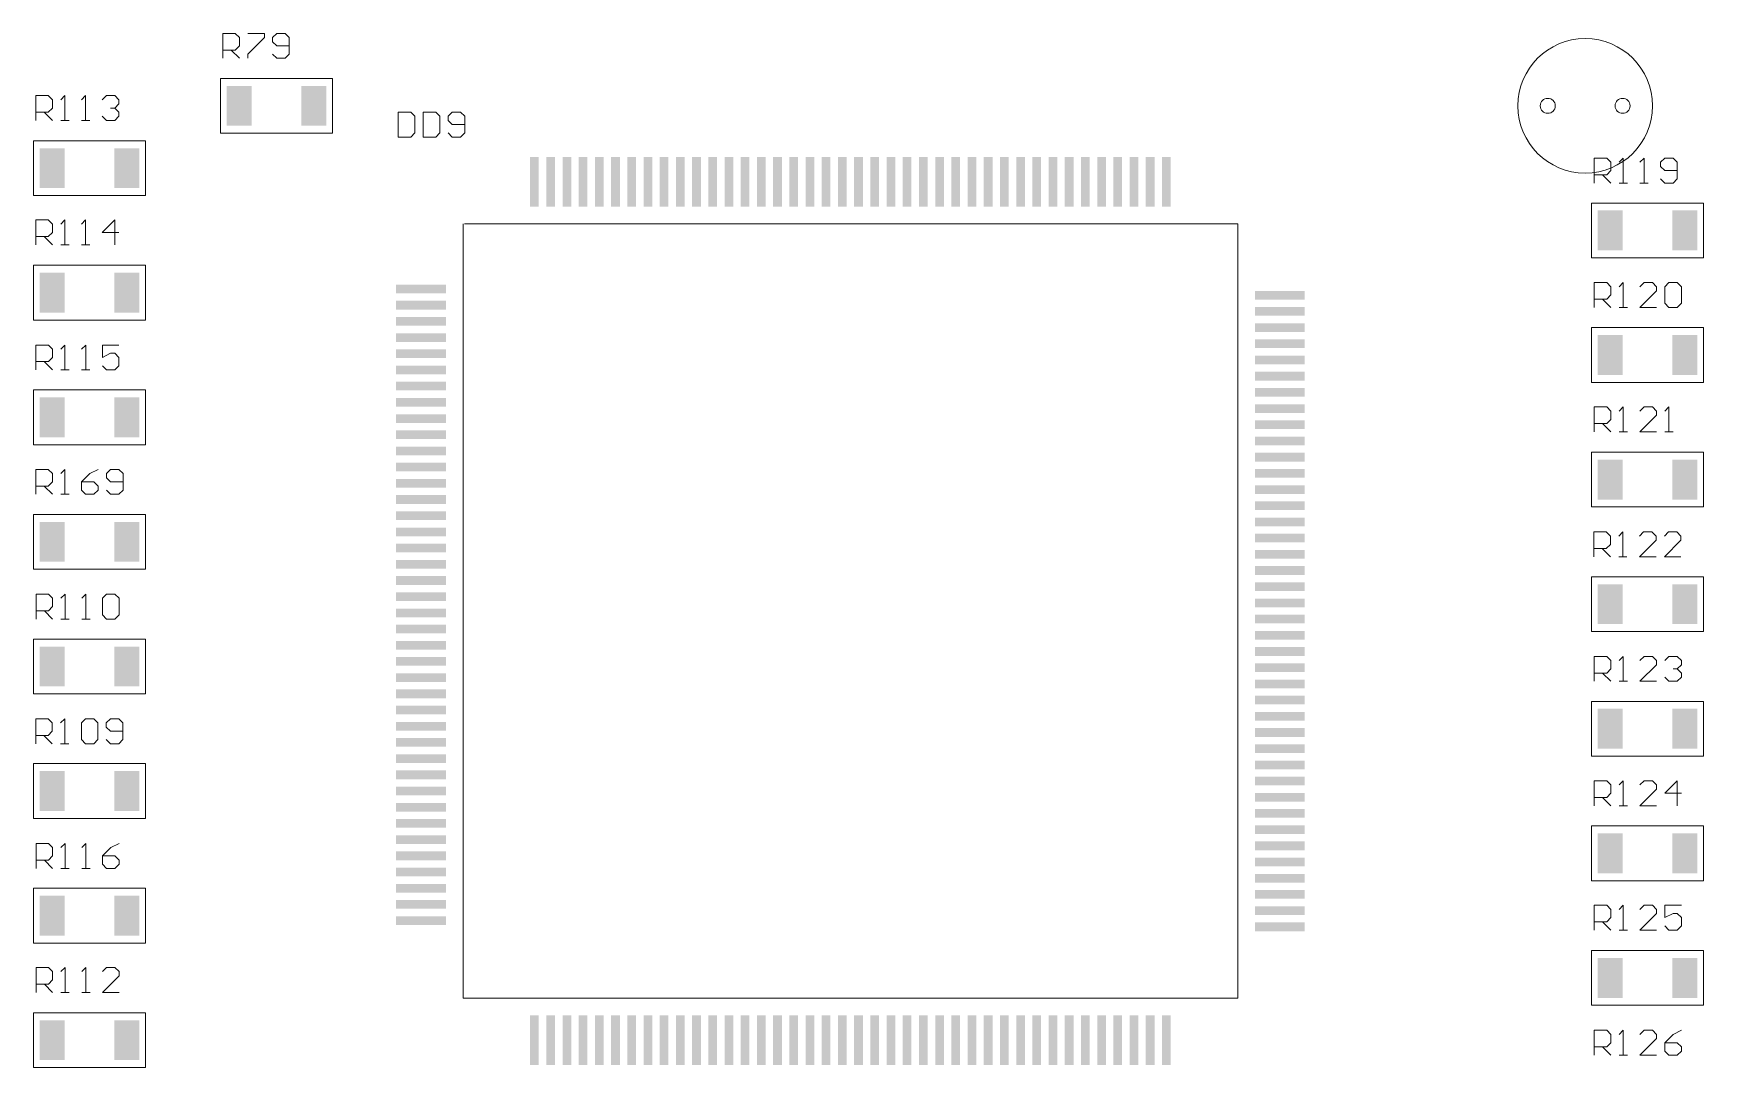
# Model space of a CAD drawing. Extents: x 0 to 597, y 0 to 420.
# Drawn here: x 104.4 to 171.4, y 202.3 to 243.8 of the extents above; entities that cross this region are included whole.
import ezdxf

# ---------------------------------------------------------------- set-up
doc = ezdxf.new("R2010")
doc.units = 0
doc.header["$MEASUREMENT"] = 0
doc.layers.add('PDF _Геометрия', color=7, linetype='CONTINUOUS')
doc.layers.add('PDF _Сплошная заливка', color=7, linetype='CONTINUOUS')

msp = doc.modelspace()

# ---------------------------------------------------------------- linework, layer by layer
at = {"layer": 'PDF _Геометрия', "lineweight": 20}
for points in [[(111.95876, 242.84665), (111.95876, 243.84638), (112.45845, 243.84638), (112.62509, 243.67981), (112.62509, 243.34646), (112.45845, 243.17989), (111.95876, 243.17989)], [(112.95846, 243.84638), (113.625, 243.84638), (113.625, 243.67981), (112.95846, 243.01322), (112.95846, 242.84665)], [(113.95837, 243.01322), (114.125, 242.84665), (114.45837, 242.84665), (114.62501, 243.01322), (114.62501, 243.67981), (114.45837, 243.84638), (114.125, 243.84638), (113.95837, 243.67981), (113.95837, 243.51314), (114.125, 243.34646), (114.62501, 243.34646)], [(112.29182, 243.17989), (112.62509, 242.84665)], [(104.45467, 240.35163), (104.45467, 241.35135), (104.95437, 241.35135), (105.1211, 241.18468), (105.1211, 240.85144), (104.95437, 240.68487), (104.45467, 240.68487)], [(105.45437, 240.35163), (105.78764, 240.35163), (105.621, 240.35163), (105.621, 241.35135), (105.45437, 241.18468)], [(105.621, 241.35135), (105.621, 241.35135)], [(106.28764, 240.35163), (106.62091, 240.35163), (106.45428, 240.35163), (106.45428, 241.35135), (106.28764, 241.18468)], [(106.45428, 241.35135), (106.45428, 241.35135)], [(107.12092, 241.18468), (107.28755, 241.35135), (107.62092, 241.35135), (107.78755, 241.18468), (107.78755, 241.01811), (107.62092, 240.85144), (107.45418, 240.85144), (107.62092, 240.85144), (107.78755, 240.68487), (107.78755, 240.5182), (107.62092, 240.35163), (107.28755, 240.35163), (107.12092, 240.5182)], [(104.78804, 240.68487), (105.1211, 240.35163)], [(107.78755, 241.01811), (107.78755, 241.01811)], [(107.78755, 241.01811), (107.78755, 241.01811)], [(107.78755, 241.01811), (107.78755, 241.01811)], [(120.99932, 239.85347), (121.16595, 239.6869), (121.49922, 239.6869), (121.66586, 239.85347), (121.66586, 240.51996), (121.49922, 240.68663), (121.16595, 240.68663), (120.99932, 240.51996), (120.99932, 240.35339), (121.16595, 240.18671), (121.66586, 240.18671)], [(166.98257, 237.84027), (166.98257, 238.83999), (167.48257, 238.83999), (167.64921, 238.67342), (167.64921, 238.34018), (167.48257, 238.17351), (166.98257, 238.17351)], [(167.98258, 237.84027), (168.31585, 237.84027), (168.14921, 237.84027), (168.14921, 238.83999), (167.98258, 238.67342)], [(168.14921, 238.83999), (168.14921, 238.83999)], [(168.81585, 237.84027), (169.14912, 237.84027), (168.98249, 237.84027), (168.98249, 238.83999), (168.81585, 238.67342)], [(168.98249, 238.83999), (168.98249, 238.83999)], [(169.64912, 238.00694), (169.81576, 237.84027), (170.14882, 237.84027), (170.31545, 238.00694), (170.31545, 238.67342), (170.14882, 238.83999), (169.81576, 238.83999), (169.64912, 238.67342), (169.64912, 238.50675), (169.81576, 238.34018), (170.31545, 238.34018)], [(167.31594, 238.17351), (167.64921, 237.84027)], [(104.45467, 235.35868), (104.45467, 236.35851), (104.95437, 236.35851), (105.1211, 236.19184), (105.1211, 235.8586), (104.95437, 235.69193), (104.45467, 235.69193)], [(105.45437, 235.35868), (105.78764, 235.35868), (105.621, 235.35868), (105.621, 236.35851), (105.45437, 236.19184)], [(105.621, 236.35851), (105.621, 236.35851)], [(106.28764, 235.35868), (106.62091, 235.35868), (106.45428, 235.35868), (106.45428, 236.35851), (106.28764, 236.19184)], [(106.45428, 236.35851), (106.45428, 236.35851)], [(107.62092, 235.35868), (107.62092, 236.35851), (107.12092, 235.8586), (107.78755, 235.8586)], [(121.66205, 236.20404), (152.68305, 236.20404), (152.68305, 205.12413), (121.59706, 205.12413), (121.59706, 236.20404)], [(104.78804, 235.69193), (105.1211, 235.35868)], [(166.98257, 232.84743), (166.98257, 233.84695), (167.48257, 233.84695), (167.64921, 233.68027), (167.64921, 233.34734), (167.48257, 233.18067), (166.98257, 233.18067)], [(167.98258, 232.84743), (168.31585, 232.84743), (168.14921, 232.84743), (168.14921, 233.84695), (167.98258, 233.68027)], [(168.14921, 233.84695), (168.14921, 233.84695)], [(169.48249, 232.84743), (168.81585, 232.84743), (169.48249, 233.51371), (169.48249, 233.68027), (169.31575, 233.84695), (168.98249, 233.84695), (168.81585, 233.68027)], [(167.31594, 233.18067), (167.64921, 232.84743)], [(104.45848, 230.3402), (104.45848, 231.33993), (104.95818, 231.33993), (105.12512, 231.17336), (105.12512, 230.84001), (104.95818, 230.67345), (104.45848, 230.67345)], [(105.45818, 230.3402), (105.79145, 230.3402), (105.62481, 230.3402), (105.62481, 231.33993), (105.45818, 231.17336)], [(105.62481, 231.33993), (105.62481, 231.33993)], [(106.29145, 230.3402), (106.62472, 230.3402), (106.45809, 230.3402), (106.45809, 231.33993), (106.29145, 231.17336)], [(106.45809, 231.33993), (106.45809, 231.33993)], [(107.79136, 231.33993), (107.12473, 231.33993), (107.12473, 230.84001), (107.45799, 231.00669), (107.62473, 231.00669), (107.79136, 230.84001), (107.79136, 230.50708), (107.62473, 230.3402), (107.29136, 230.3402), (107.12473, 230.50708)], [(104.79185, 230.67345), (105.12512, 230.3402)], [(166.98257, 227.85428), (166.98257, 228.854), (167.48257, 228.854), (167.64921, 228.68743), (167.64921, 228.35419), (167.48257, 228.18752), (166.98257, 228.18752)], [(167.98258, 227.85428), (168.31585, 227.85428), (168.14921, 227.85428), (168.14921, 228.854), (167.98258, 228.68743)], [(168.14921, 228.854), (168.14921, 228.854)], [(169.48249, 227.85428), (168.81585, 227.85428), (169.48249, 228.52076), (169.48249, 228.68743), (169.31575, 228.854), (168.98249, 228.854), (168.81585, 228.68743)], [(169.81576, 227.85428), (170.14882, 227.85428), (169.98219, 227.85428), (169.98219, 228.854), (169.81576, 228.68743)], [(169.98219, 228.854), (169.98219, 228.854)], [(167.31594, 228.18752), (167.64921, 227.85428)], [(104.45467, 225.34736), (104.45467, 226.34709), (104.95437, 226.34709), (105.1211, 226.18042), (105.1211, 225.84717), (104.95437, 225.68061), (104.45467, 225.68061)], [(105.45437, 225.34736), (105.78764, 225.34736), (105.621, 225.34736), (105.621, 226.34709), (105.45437, 226.18042)], [(105.621, 226.34709), (105.621, 226.34709)], [(106.95428, 226.34709), (106.62091, 226.18042), (106.28764, 225.84717), (106.28764, 225.51393), (106.45428, 225.34736), (106.78765, 225.34736), (106.95428, 225.51393), (106.95428, 225.68061), (106.78765, 225.84717), (106.28764, 225.84717)], [(107.28755, 225.51393), (107.45418, 225.34736), (107.78755, 225.34736), (107.95419, 225.51393), (107.95419, 226.18042), (107.78755, 226.34709), (107.45418, 226.34709), (107.28755, 226.18042), (107.28755, 226.01385), (107.45418, 225.84717), (107.95419, 225.84717)], [(104.78804, 225.68061), (105.1211, 225.34736)], [(166.96537, 222.836), (166.96537, 223.83552), (167.46527, 223.83552), (167.6317, 223.66885), (167.6317, 223.33592), (167.46527, 223.16924), (166.96537, 223.16924)], [(167.96507, 222.836), (168.29834, 222.836), (168.13171, 222.836), (168.13171, 223.83552), (167.96507, 223.66885)], [(168.13171, 223.83552), (168.13171, 223.83552)], [(169.46488, 222.836), (168.79834, 222.836), (169.46488, 223.50249), (169.46488, 223.66885), (169.29825, 223.83552), (168.96498, 223.83552), (168.79834, 223.66885)], [(170.46489, 222.836), (169.79825, 222.836), (170.46489, 223.50249), (170.46489, 223.66885), (170.29815, 223.83552), (169.96488, 223.83552), (169.79825, 223.66885)], [(167.29864, 223.16924), (167.6317, 222.836)], [(104.46507, 220.34305), (104.46507, 221.34246), (104.96508, 221.34246), (105.13171, 221.17589), (105.13171, 220.84265), (104.96508, 220.67629), (104.46507, 220.67629)], [(105.46508, 220.34305), (105.79835, 220.34305), (105.63171, 220.34305), (105.63171, 221.34246), (105.46508, 221.17589)], [(105.63171, 221.34246), (105.63171, 221.34246)], [(106.29835, 220.34305), (106.63162, 220.34305), (106.46499, 220.34305), (106.46499, 221.34246), (106.29835, 221.17589)], [(106.46499, 221.34246), (106.46499, 221.34246)], [(104.79844, 220.67629), (105.13171, 220.34305)], [(166.98257, 217.84285), (166.98257, 218.84258), (167.48257, 218.84258), (167.64921, 218.67601), (167.64921, 218.34277), (167.48257, 218.17609), (166.98257, 218.17609)], [(167.98258, 217.84285), (168.31585, 217.84285), (168.14921, 217.84285), (168.14921, 218.84258), (167.98258, 218.67601)], [(168.14921, 218.84258), (168.14921, 218.84258)], [(169.48249, 217.84285), (168.81585, 217.84285), (169.48249, 218.50934), (169.48249, 218.67601), (169.31575, 218.84258), (168.98249, 218.84258), (168.81585, 218.67601)], [(169.81576, 218.67601), (169.98219, 218.84258), (170.31545, 218.84258), (170.48209, 218.67601), (170.48209, 218.50934), (170.31545, 218.34277), (170.14882, 218.34277), (170.31545, 218.34277), (170.48209, 218.17609), (170.48209, 218.00953), (170.31545, 217.84285), (169.98219, 217.84285), (169.81576, 218.00953)], [(170.48209, 218.50934), (170.48209, 218.50934)], [(170.48209, 218.50934), (170.48209, 218.50934)], [(170.48209, 218.50934), (170.48209, 218.50934)], [(167.31594, 218.17609), (167.64921, 217.84285)], [(104.45065, 215.33925), (104.45065, 216.33866), (104.95055, 216.33866), (105.11729, 216.17209), (105.11729, 215.83885), (104.95055, 215.67249), (104.45065, 215.67249)], [(105.45056, 215.33925), (105.78383, 215.33925), (105.61719, 215.33925), (105.61719, 216.33866), (105.45056, 216.17209)], [(105.61719, 216.33866), (105.61719, 216.33866)], [(107.28353, 215.50582), (107.45017, 215.33925), (107.78343, 215.33925), (107.95017, 215.50582), (107.95017, 216.17209), (107.78343, 216.33866), (107.45017, 216.33866), (107.28353, 216.17209), (107.28353, 216.00573), (107.45017, 215.83885), (107.95017, 215.83885)], [(104.78392, 215.67249), (105.11729, 215.33925)], [(166.98257, 212.85001), (166.98257, 213.84953), (167.48257, 213.84953), (167.64921, 213.68286), (167.64921, 213.34962), (167.48257, 213.18305), (166.98257, 213.18305)], [(167.98258, 212.85001), (168.31585, 212.85001), (168.14921, 212.85001), (168.14921, 213.84953), (167.98258, 213.68286)], [(168.14921, 213.84953), (168.14921, 213.84953)], [(169.48249, 212.85001), (168.81585, 212.85001), (169.48249, 213.51629), (169.48249, 213.68286), (169.31575, 213.84953), (168.98249, 213.84953), (168.81585, 213.68286)], [(170.31545, 212.85001), (170.31545, 213.84953), (169.81576, 213.34962), (170.48209, 213.34962)], [(167.31594, 213.18305), (167.64921, 212.85001)], [(104.46507, 210.33545), (104.46507, 211.33486), (104.96508, 211.33486), (105.13171, 211.16829), (105.13171, 210.83505), (104.96508, 210.66869), (104.46507, 210.66869)], [(105.46508, 210.33545), (105.79835, 210.33545), (105.63171, 210.33545), (105.63171, 211.33486), (105.46508, 211.16829)], [(105.63171, 211.33486), (105.63171, 211.33486)], [(106.29835, 210.33545), (106.63162, 210.33545), (106.46499, 210.33545), (106.46499, 211.33486), (106.29835, 211.16829)], [(106.46499, 211.33486), (106.46499, 211.33486)], [(107.79816, 211.33486), (107.46489, 211.16829), (107.13163, 210.83505), (107.13163, 210.50202), (107.29826, 210.33545), (107.63153, 210.33545), (107.79816, 210.50202), (107.79816, 210.66869), (107.63153, 210.83505), (107.13163, 210.83505)], [(104.79844, 210.66869), (105.13171, 210.33545)], [(166.98257, 207.85686), (166.98257, 208.85659), (167.48257, 208.85659), (167.64921, 208.69002), (167.64921, 208.35678), (167.48257, 208.1901), (166.98257, 208.1901)], [(167.98258, 207.85686), (168.31585, 207.85686), (168.14921, 207.85686), (168.14921, 208.85659), (167.98258, 208.69002)], [(168.14921, 208.85659), (168.14921, 208.85659)], [(169.48249, 207.85686), (168.81585, 207.85686), (169.48249, 208.52335), (169.48249, 208.69002), (169.31575, 208.85659), (168.98249, 208.85659), (168.81585, 208.69002)], [(170.48209, 208.85659), (169.81576, 208.85659), (169.81576, 208.35678), (170.14882, 208.52335), (170.31545, 208.52335), (170.48209, 208.35678), (170.48209, 208.02354), (170.31545, 207.85686), (169.98219, 207.85686), (169.81576, 208.02354)], [(167.31594, 208.1901), (167.64921, 207.85686)], [(104.46507, 205.35698), (104.46507, 206.3565), (104.96508, 206.3565), (105.13171, 206.18993), (105.13171, 205.85658), (104.96508, 205.69022), (104.46507, 205.69022)], [(105.46508, 205.35698), (105.79835, 205.35698), (105.63171, 205.35698), (105.63171, 206.3565), (105.46508, 206.18993)], [(105.63171, 206.3565), (105.63171, 206.3565)], [(106.29835, 205.35698), (106.63162, 205.35698), (106.46499, 205.35698), (106.46499, 206.3565), (106.29835, 206.18993)], [(106.46499, 206.3565), (106.46499, 206.3565)], [(107.79816, 205.35698), (107.13163, 205.35698), (107.79816, 206.02346), (107.79816, 206.18993), (107.63153, 206.3565), (107.29826, 206.3565), (107.13163, 206.18993)], [(104.79844, 205.69022), (105.13171, 205.35698)], [(166.98257, 202.83859), (166.98257, 203.83811), (167.48257, 203.83811), (167.64921, 203.67174), (167.64921, 203.3385), (167.48257, 203.17183), (166.98257, 203.17183)], [(167.98258, 202.83859), (168.31585, 202.83859), (168.14921, 202.83859), (168.14921, 203.83811), (167.98258, 203.67174)], [(168.14921, 203.83811), (168.14921, 203.83811)], [(169.48249, 202.83859), (168.81585, 202.83859), (169.48249, 203.50507), (169.48249, 203.67174), (169.31575, 203.83811), (168.98249, 203.83811), (168.81585, 203.67174)], [(170.48209, 203.83811), (170.14882, 203.67174), (169.81576, 203.3385), (169.81576, 203.00526), (169.98219, 202.83859), (170.31545, 202.83859), (170.48209, 203.00526), (170.48209, 203.17183), (170.31545, 203.3385), (169.81576, 203.3385)], [(167.31594, 203.17183), (167.64921, 202.83859)]]:
    msp.add_lwpolyline(points, dxfattribs=at)
for points in [[(116.36117, 242.03914), (116.36117, 239.83931), (111.86041, 239.83931), (111.86041, 242.03914)], [(118.99971, 240.68663), (118.99971, 239.6869), (119.49961, 239.6869), (119.66604, 239.85347), (119.66604, 240.51996), (119.49961, 240.68663)], [(119.99931, 240.68663), (119.99931, 239.6869), (120.49932, 239.6869), (120.66595, 239.85347), (120.66595, 240.51996), (120.49932, 240.68663)], [(108.85986, 239.53905), (108.85986, 237.33911), (104.35889, 237.33911), (104.35889, 239.53905)], [(171.37159, 234.83902), (166.87062, 234.83902), (166.87062, 237.03916), (171.37159, 237.03916)], [(108.85986, 234.53907), (108.85986, 232.33914), (104.35889, 232.33914), (104.35889, 234.53907)], [(169.81576, 233.68027), (169.98219, 233.84695), (170.31545, 233.84695), (170.48209, 233.68027), (170.48209, 233.01379), (170.31545, 232.84743), (169.98219, 232.84743), (169.81576, 233.01379)], [(171.37159, 232.03919), (171.37159, 229.83905), (166.87062, 229.83905), (166.87062, 232.03919)], [(108.85986, 229.5391), (108.85986, 227.33916), (104.35889, 227.33916), (104.35889, 229.5391)], [(171.37159, 227.03922), (171.37159, 224.83907), (166.87062, 224.83907), (166.87062, 227.03922)], [(108.85986, 224.53912), (108.85986, 222.33919), (104.35889, 222.33919), (104.35889, 224.53912)], [(171.37159, 222.03924), (171.37159, 219.8391), (166.87062, 219.8391), (166.87062, 222.03924)], [(107.13163, 221.17589), (107.29826, 221.34246), (107.63153, 221.34246), (107.79816, 221.17589), (107.79816, 220.50962), (107.63153, 220.34305), (107.29826, 220.34305), (107.13163, 220.50962)], [(108.85986, 219.53905), (108.85986, 217.33922), (104.35889, 217.33922), (104.35889, 219.53905)], [(171.37159, 217.03896), (171.37159, 214.83913), (166.87062, 214.83913), (166.87062, 217.03896)], [(106.28363, 216.17209), (106.45026, 216.33866), (106.78353, 216.33866), (106.95016, 216.17209), (106.95016, 215.50582), (106.78353, 215.33925), (106.45026, 215.33925), (106.28363, 215.50582)], [(108.85986, 212.33924), (104.35889, 212.33924), (104.35889, 214.53907), (108.85986, 214.53907)], [(171.37159, 212.03929), (171.37159, 209.83905), (166.87062, 209.83905), (166.87062, 212.03929)], [(108.85986, 209.5391), (108.85986, 207.33927), (104.35889, 207.33927), (104.35889, 209.5391)], [(171.37159, 207.03922), (171.37159, 204.83907), (166.87062, 204.83907), (166.87062, 207.03922)], [(108.85986, 204.53912), (108.85986, 202.33898), (104.35889, 202.33898), (104.35889, 204.53912)]]:
    msp.add_lwpolyline(points, close=True, dxfattribs=at)
msp.add_circle((166.62087, 240.93884), 2.70024, dxfattribs=at)
at = {"layer": 'PDF _Геометрия', "lineweight": 9}
for centre in [(165.12048, 240.93909), (168.12102, 240.93909)]:
    msp.add_circle(centre, 0.29997, dxfattribs=at)
at = {"layer": 'PDF _Сплошная заливка', "lineweight": 20, "transparency": 33554559}
for points in [[(113.11057, 241.73919), (113.11057, 240.13905), (112.11046, 241.73919), (112.11046, 240.13905)], [(116.11112, 241.73919), (116.11112, 240.13905), (115.111, 241.73919), (115.111, 240.13905)], [(105.60937, 239.2391), (105.60937, 237.63916), (104.60894, 239.2391), (104.60894, 237.63916)], [(108.6096, 239.2391), (108.6096, 237.63916), (107.60969, 239.2391), (107.60969, 237.63916)], [(124.28771, 236.88903), (124.28771, 238.88911), (124.63777, 236.88903), (124.63777, 238.88911)], [(124.93777, 236.88903), (124.93777, 238.88911), (125.28783, 236.88903), (125.28783, 238.88911)], [(125.58793, 236.88903), (125.58793, 238.88911), (125.93799, 236.88903), (125.93799, 238.88911)], [(126.23799, 236.88903), (126.23799, 238.88911), (126.58805, 236.88903), (126.58805, 238.88911)], [(126.88805, 236.88903), (126.88805, 238.88911), (127.23821, 236.88903), (127.23821, 238.88911)], [(127.53821, 236.88903), (127.53821, 238.88911), (127.88826, 236.88903), (127.88826, 238.88911)], [(128.18827, 236.88903), (128.18827, 238.88911), (128.53843, 236.88903), (128.53843, 238.88911)], [(128.83843, 236.88903), (128.83843, 238.88911), (129.18848, 236.88903), (129.18848, 238.88911)], [(129.4888, 236.88903), (129.4888, 238.88911), (129.83885, 236.88903), (129.83885, 238.88911)], [(130.13885, 236.88903), (130.13885, 238.88911), (130.48901, 236.88903), (130.48901, 238.88911)], [(130.78901, 236.88903), (130.78901, 238.88911), (131.13907, 236.88903), (131.13907, 238.88911)], [(131.43907, 236.88903), (131.43907, 238.88911), (131.78923, 236.88903), (131.78923, 238.88911)], [(132.08923, 236.88903), (132.08923, 238.88911), (132.43929, 236.88903), (132.43929, 238.88911)], [(132.73929, 236.88903), (132.73929, 238.88911), (133.08935, 236.88903), (133.08935, 238.88911)], [(133.38945, 236.88903), (133.38945, 238.88911), (133.73951, 236.88903), (133.73951, 238.88911)], [(134.03951, 236.88903), (134.03951, 238.88911), (134.38956, 236.88903), (134.38956, 238.88911)], [(134.68967, 236.88903), (134.68967, 238.88911), (135.03972, 236.88903), (135.03972, 238.88911)], [(135.33973, 236.88903), (135.33973, 238.88911), (135.68978, 236.88903), (135.68978, 238.88911)], [(135.98989, 236.88903), (135.98989, 238.88911), (136.33994, 236.88903), (136.33994, 238.88911)], [(136.63995, 236.88903), (136.63995, 238.88911), (136.99, 236.88903), (136.99, 238.88911)], [(137.29011, 236.88903), (137.29011, 238.88911), (137.64016, 236.88903), (137.64016, 238.88911)], [(137.94017, 236.88903), (137.94017, 238.88911), (138.29022, 236.88903), (138.29022, 238.88911)], [(138.59033, 236.88903), (138.59033, 238.88911), (138.94038, 236.88903), (138.94038, 238.88911)], [(139.24038, 236.88903), (139.24038, 238.88911), (139.59044, 236.88903), (139.59044, 238.88911)], [(139.89054, 236.88903), (139.89054, 238.88911), (140.2406, 236.88903), (140.2406, 238.88911)], [(140.54081, 236.88903), (140.54081, 238.88911), (140.89097, 236.88903), (140.89097, 238.88911)], [(141.19097, 236.88903), (141.19097, 238.88911), (141.54102, 236.88903), (141.54102, 238.88911)], [(141.84103, 236.88903), (141.84103, 238.88911), (142.19118, 236.88903), (142.19118, 238.88911)], [(142.49119, 236.88903), (142.49119, 238.88911), (142.84124, 236.88903), (142.84124, 238.88911)], [(143.14125, 236.88903), (143.14125, 238.88911), (143.4914, 236.88903), (143.4914, 238.88911)], [(143.79141, 236.88903), (143.79141, 238.88911), (144.14146, 236.88903), (144.14146, 238.88911)], [(144.44146, 236.88903), (144.44146, 238.88911), (144.79162, 236.88903), (144.79162, 238.88911)], [(145.09163, 236.88903), (145.09163, 238.88911), (145.44168, 236.88903), (145.44168, 238.88911)], [(145.74168, 236.88903), (145.74168, 238.88911), (146.09184, 236.88903), (146.09184, 238.88911)], [(146.39184, 236.88903), (146.39184, 238.88911), (146.7419, 236.88903), (146.7419, 238.88911)], [(147.0419, 236.88903), (147.0419, 238.88911), (147.39206, 236.88903), (147.39206, 238.88911)], [(147.69206, 236.88903), (147.69206, 238.88911), (148.04212, 236.88903), (148.04212, 238.88911)], [(148.34212, 236.88903), (148.34212, 238.88911), (148.69218, 236.88903), (148.69218, 238.88911)], [(148.99228, 236.88903), (148.99228, 238.88911), (149.34234, 236.88903), (149.34234, 238.88911)], [(149.64234, 236.88903), (149.64234, 238.88911), (149.99239, 236.88903), (149.99239, 238.88911)], [(167.12078, 235.13897), (167.12078, 236.73921), (168.12079, 235.13897), (168.12079, 236.73921)], [(170.12112, 235.13897), (170.12112, 236.73921), (171.12154, 235.13897), (171.12154, 236.73921)], [(105.60937, 234.23912), (105.60937, 232.63919), (104.60894, 234.23912), (104.60894, 232.63919)], [(108.6096, 234.23912), (108.6096, 232.63919), (107.60969, 234.23912), (107.60969, 232.63919)], [(120.91209, 233.41414), (118.91176, 233.41414), (120.91209, 233.76413), (118.91176, 233.76413)], [(155.36855, 233.16413), (153.36822, 233.16413), (155.36855, 233.51422), (153.36822, 233.51422)], [(120.91209, 232.76409), (118.91176, 232.76409), (120.91209, 233.11408), (118.91176, 233.11408)], [(155.36855, 232.51419), (153.36822, 232.51419), (155.36855, 232.86418), (153.36822, 232.86418)], [(120.91209, 232.11415), (118.91176, 232.11415), (120.91209, 232.46414), (118.91176, 232.46414)], [(155.36855, 231.86414), (153.36822, 231.86414), (155.36855, 232.21424), (153.36822, 232.21424)], [(120.91209, 231.46411), (118.91176, 231.46411), (120.91209, 231.8142), (118.91176, 231.8142)], [(155.36855, 231.2142), (153.36822, 231.2142), (155.36855, 231.56419), (153.36822, 231.56419)], [(167.12078, 230.139), (167.12078, 231.73924), (168.12079, 230.139), (168.12079, 231.73924)], [(170.12112, 230.139), (170.12112, 231.73924), (171.12154, 230.139), (171.12154, 231.73924)], [(120.91209, 230.81417), (118.91176, 230.81417), (120.91209, 231.16416), (118.91176, 231.16416)], [(155.36855, 230.56426), (153.36822, 230.56426), (155.36855, 230.91425), (153.36822, 230.91425)], [(120.91209, 230.16412), (118.91176, 230.16412), (120.91209, 230.51422), (118.91176, 230.51422)], [(120.91209, 229.51418), (118.91176, 229.51418), (120.91209, 229.86417), (118.91176, 229.86417)], [(155.36855, 229.91422), (153.36822, 229.91422), (155.36855, 230.26421), (153.36822, 230.26421)], [(105.60937, 229.23915), (105.60937, 227.63911), (104.60894, 229.23915), (104.60894, 227.63911)], [(108.6096, 229.23915), (108.6096, 227.63911), (107.60969, 229.23915), (107.60969, 227.63911)], [(120.91209, 228.86424), (118.91176, 228.86424), (120.91209, 229.21423), (118.91176, 229.21423)], [(155.36855, 229.26428), (153.36822, 229.26428), (155.36855, 229.61427), (153.36822, 229.61427)], [(120.91209, 228.2142), (118.91176, 228.2142), (120.91209, 228.56419), (118.91176, 228.56419)], [(155.36855, 228.61423), (153.36822, 228.61423), (155.36855, 228.96402), (153.36822, 228.96402)], [(120.91209, 227.56425), (118.91176, 227.56425), (120.91209, 227.91425), (118.91176, 227.91425)], [(155.36855, 227.96398), (153.36822, 227.96398), (155.36855, 228.31408), (153.36822, 228.31408)], [(120.91209, 226.91421), (118.91176, 226.91421), (120.91209, 227.2642), (118.91176, 227.2642)], [(155.36855, 227.31404), (153.36822, 227.31404), (155.36855, 227.66403), (153.36822, 227.66403)], [(120.91209, 226.26396), (118.91176, 226.26396), (120.91209, 226.61406), (118.91176, 226.61406)], [(155.36855, 226.6641), (153.36822, 226.6641), (155.36855, 227.01409), (153.36822, 227.01409)], [(167.12078, 225.13902), (167.12078, 226.73927), (168.12079, 225.13902), (168.12079, 226.73927)], [(170.12112, 225.13902), (170.12112, 226.73927), (171.12154, 225.13902), (171.12154, 226.73927)], [(120.91209, 225.61402), (118.91176, 225.61402), (120.91209, 225.96401), (118.91176, 225.96401)], [(155.36855, 226.01405), (153.36822, 226.01405), (155.36855, 226.36405), (153.36822, 226.36405)], [(120.91209, 224.96408), (118.91176, 224.96408), (120.91209, 225.31407), (118.91176, 225.31407)], [(155.36855, 225.36411), (153.36822, 225.36411), (155.36855, 225.71411), (153.36822, 225.71411)], [(120.91209, 224.31403), (118.91176, 224.31403), (120.91209, 224.66403), (118.91176, 224.66403)], [(155.36855, 224.71407), (153.36822, 224.71407), (155.36855, 225.06406), (153.36822, 225.06406)], [(105.60937, 224.23907), (105.60937, 222.63914), (104.60894, 224.23907), (104.60894, 222.63914)], [(108.6096, 224.23907), (108.6096, 222.63914), (107.60969, 224.23907), (107.60969, 222.63914)], [(120.91209, 223.66409), (118.91176, 223.66409), (120.91209, 224.01409), (118.91176, 224.01409)], [(155.36855, 224.06413), (153.36822, 224.06413), (155.36855, 224.41412), (153.36822, 224.41412)], [(120.91209, 223.01405), (118.91176, 223.01405), (120.91209, 223.36404), (118.91176, 223.36404)], [(155.36855, 223.41408), (153.36822, 223.41408), (155.36855, 223.76418), (153.36822, 223.76418)], [(120.91209, 222.36411), (118.91176, 222.36411), (120.91209, 222.7141), (118.91176, 222.7141)], [(155.36855, 222.76414), (153.36822, 222.76414), (155.36855, 223.11414), (153.36822, 223.11414)], [(120.91209, 221.71406), (118.91176, 221.71406), (120.91209, 222.06416), (118.91176, 222.06416)], [(155.36855, 222.1141), (153.36822, 222.1141), (155.36855, 222.46419), (153.36822, 222.46419)], [(155.36855, 221.46416), (153.36822, 221.46416), (155.36855, 221.81415), (153.36822, 221.81415)], [(120.91209, 221.06412), (118.91176, 221.06412), (120.91209, 221.41412), (118.91176, 221.41412)], [(155.36855, 220.81422), (153.36822, 220.81422), (155.36855, 221.16421), (153.36822, 221.16421)], [(167.12078, 220.13905), (167.12078, 221.73929), (168.12079, 220.13905), (168.12079, 221.73929)], [(170.12112, 220.13905), (170.12112, 221.73929), (171.12154, 220.13905), (171.12154, 221.73929)], [(120.91209, 220.41408), (118.91176, 220.41408), (120.91209, 220.76417), (118.91176, 220.76417)], [(155.36855, 220.16417), (153.36822, 220.16417), (155.36855, 220.51417), (153.36822, 220.51417)], [(120.91209, 219.76414), (118.91176, 219.76414), (120.91209, 220.11413), (118.91176, 220.11413)], [(155.36855, 219.51423), (153.36822, 219.51423), (155.36855, 219.86422), (153.36822, 219.86422)], [(104.60894, 217.63916), (104.60894, 219.2391), (105.60937, 217.63916), (105.60937, 219.2391)], [(107.60969, 217.63916), (107.60969, 219.2391), (108.6096, 217.63916), (108.6096, 219.2391)], [(120.91209, 219.1142), (118.91176, 219.1142), (120.91209, 219.46419), (118.91176, 219.46419)], [(155.36855, 218.86419), (153.36822, 218.86419), (155.36855, 219.21418), (153.36822, 219.21418)], [(120.91209, 218.46415), (118.91176, 218.46415), (120.91209, 218.81414), (118.91176, 218.81414)], [(155.36855, 218.21394), (153.36822, 218.21394), (155.36855, 218.56403), (153.36822, 218.56403)], [(120.91209, 217.81421), (118.91176, 217.81421), (120.91209, 218.1642), (118.91176, 218.1642)], [(155.36855, 217.564), (153.36822, 217.564), (155.36855, 217.91399), (153.36822, 217.91399)], [(120.91209, 217.16417), (118.91176, 217.16417), (120.91209, 217.51416), (118.91176, 217.51416)], [(155.36855, 216.91426), (153.36822, 216.91426), (155.36855, 217.26405), (153.36822, 217.26405)], [(120.91209, 216.51423), (118.91176, 216.51423), (120.91209, 216.86422), (118.91176, 216.86422)], [(155.36855, 216.26432), (153.36822, 216.26432), (155.36855, 216.614), (153.36822, 216.614)], [(167.12078, 215.13907), (167.12078, 216.73901), (168.12079, 215.13907), (168.12079, 216.73901)], [(170.12112, 215.13907), (170.12112, 216.73901), (171.12154, 215.13907), (171.12154, 216.73901)], [(120.91209, 215.86418), (118.91176, 215.86418), (120.91209, 216.21397), (118.91176, 216.21397)], [(155.36855, 215.61407), (153.36822, 215.61407), (155.36855, 215.96406), (153.36822, 215.96406)], [(120.91209, 215.21424), (118.91176, 215.21424), (120.91209, 215.56403), (118.91176, 215.56403)], [(155.36855, 214.96403), (153.36822, 214.96403), (155.36855, 215.31402), (153.36822, 215.31402)], [(120.91209, 214.5643), (118.91176, 214.5643), (120.91209, 214.91398), (118.91176, 214.91398)], [(155.36855, 214.31409), (153.36822, 214.31409), (155.36855, 214.66408), (153.36822, 214.66408)], [(105.60937, 214.23912), (105.60937, 212.63919), (104.60894, 214.23912), (104.60894, 212.63919)], [(108.6096, 214.23912), (108.6096, 212.63919), (107.60969, 214.23912), (107.60969, 212.63919)], [(120.91209, 213.91426), (118.91176, 213.91426), (120.91209, 214.26404), (118.91176, 214.26404)], [(155.36855, 213.66404), (153.36822, 213.66404), (155.36855, 214.01414), (153.36822, 214.01414)], [(120.91209, 213.26401), (118.91176, 213.26401), (120.91209, 213.614), (118.91176, 213.614)], [(155.36855, 213.0141), (153.36822, 213.0141), (155.36855, 213.36409), (153.36822, 213.36409)], [(120.91209, 212.61407), (118.91176, 212.61407), (120.91209, 212.96406), (118.91176, 212.96406)], [(155.36855, 212.36406), (153.36822, 212.36406), (155.36855, 212.71415), (153.36822, 212.71415)], [(120.91209, 211.96402), (118.91176, 211.96402), (120.91209, 212.31412), (118.91176, 212.31412)], [(155.36855, 211.71412), (153.36822, 211.71412), (155.36855, 212.06411), (153.36822, 212.06411)], [(120.91209, 211.31408), (118.91176, 211.31408), (120.91209, 211.66407), (118.91176, 211.66407)], [(155.36855, 211.06417), (153.36822, 211.06417), (155.36855, 211.41417), (153.36822, 211.41417)], [(167.12078, 210.1391), (167.12078, 211.73903), (168.12079, 210.1391), (168.12079, 211.73903)], [(170.12112, 210.1391), (170.12112, 211.73903), (171.12154, 210.1391), (171.12154, 211.73903)], [(120.91209, 210.66404), (118.91176, 210.66404), (120.91209, 211.01413), (118.91176, 211.01413)], [(155.36855, 210.41413), (153.36822, 210.41413), (155.36855, 210.76412), (153.36822, 210.76412)], [(120.91209, 210.0141), (118.91176, 210.0141), (120.91209, 210.36409), (118.91176, 210.36409)], [(155.36855, 209.76419), (153.36822, 209.76419), (155.36855, 210.11418), (153.36822, 210.11418)], [(104.60894, 207.63922), (104.60894, 209.23915), (105.60937, 207.63922), (105.60937, 209.23915)], [(107.60969, 207.63922), (107.60969, 209.23915), (108.6096, 207.63922), (108.6096, 209.23915)], [(120.91209, 209.36415), (118.91176, 209.36415), (120.91209, 209.71415), (118.91176, 209.71415)], [(155.36855, 209.11415), (153.36822, 209.11415), (155.36855, 209.46424), (153.36822, 209.46424)], [(120.91209, 208.71411), (118.91176, 208.71411), (120.91209, 209.0641), (118.91176, 209.0641)], [(120.91209, 208.06417), (118.91176, 208.06417), (120.91209, 208.41416), (118.91176, 208.41416)], [(155.36855, 208.4642), (153.36822, 208.4642), (155.36855, 208.8142), (153.36822, 208.8142)], [(155.36855, 207.81416), (153.36822, 207.81416), (155.36855, 208.16426), (153.36822, 208.16426)], [(167.12078, 205.13913), (167.12078, 206.73927), (168.12079, 205.13913), (168.12079, 206.73927)], [(170.12112, 205.13913), (170.12112, 206.73927), (171.12154, 205.13913), (171.12154, 206.73927)], [(124.28771, 202.43907), (124.28771, 204.43904), (124.63777, 202.43907), (124.63777, 204.43904)], [(124.93777, 202.43907), (124.93777, 204.43904), (125.28783, 202.43907), (125.28783, 204.43904)], [(125.58793, 202.43907), (125.58793, 204.43904), (125.93799, 202.43907), (125.93799, 204.43904)], [(126.23799, 202.43907), (126.23799, 204.43904), (126.58805, 202.43907), (126.58805, 204.43904)], [(126.88805, 202.43907), (126.88805, 204.43904), (127.23821, 202.43907), (127.23821, 204.43904)], [(127.53821, 202.43907), (127.53821, 204.43904), (127.88826, 202.43907), (127.88826, 204.43904)], [(128.18827, 202.43907), (128.18827, 204.43904), (128.53843, 202.43907), (128.53843, 204.43904)], [(128.83843, 202.43907), (128.83843, 204.43904), (129.18848, 202.43907), (129.18848, 204.43904)], [(129.4888, 202.43907), (129.4888, 204.43904), (129.83885, 202.43907), (129.83885, 204.43904)], [(130.13885, 202.43907), (130.13885, 204.43904), (130.48901, 202.43907), (130.48901, 204.43904)], [(130.78901, 202.43907), (130.78901, 204.43904), (131.13907, 202.43907), (131.13907, 204.43904)], [(131.43907, 202.43907), (131.43907, 204.43904), (131.78923, 202.43907), (131.78923, 204.43904)], [(132.08923, 202.43907), (132.08923, 204.43904), (132.43929, 202.43907), (132.43929, 204.43904)], [(132.73929, 202.43907), (132.73929, 204.43904), (133.08935, 202.43907), (133.08935, 204.43904)], [(133.38945, 202.43907), (133.38945, 204.43904), (133.73951, 202.43907), (133.73951, 204.43904)], [(134.03951, 202.43907), (134.03951, 204.43904), (134.38956, 202.43907), (134.38956, 204.43904)], [(134.68967, 202.43907), (134.68967, 204.43904), (135.03972, 202.43907), (135.03972, 204.43904)], [(135.33973, 202.43907), (135.33973, 204.43904), (135.68978, 202.43907), (135.68978, 204.43904)], [(135.98989, 202.43907), (135.98989, 204.43904), (136.33994, 202.43907), (136.33994, 204.43904)], [(136.63995, 202.43907), (136.63995, 204.43904), (136.99, 202.43907), (136.99, 204.43904)], [(137.29011, 202.43907), (137.29011, 204.43904), (137.64016, 202.43907), (137.64016, 204.43904)], [(137.94017, 202.43907), (137.94017, 204.43904), (138.29022, 202.43907), (138.29022, 204.43904)], [(138.59033, 202.43907), (138.59033, 204.43904), (138.94038, 202.43907), (138.94038, 204.43904)], [(139.24038, 202.43907), (139.24038, 204.43904), (139.59044, 202.43907), (139.59044, 204.43904)], [(139.89054, 202.43907), (139.89054, 204.43904), (140.2406, 202.43907), (140.2406, 204.43904)], [(140.54081, 202.43907), (140.54081, 204.43904), (140.89097, 202.43907), (140.89097, 204.43904)], [(141.19097, 202.43907), (141.19097, 204.43904), (141.54102, 202.43907), (141.54102, 204.43904)], [(141.84103, 202.43907), (141.84103, 204.43904), (142.19118, 202.43907), (142.19118, 204.43904)], [(142.49119, 202.43907), (142.49119, 204.43904), (142.84124, 202.43907), (142.84124, 204.43904)], [(143.14125, 202.43907), (143.14125, 204.43904), (143.4914, 202.43907), (143.4914, 204.43904)], [(143.79141, 202.43907), (143.79141, 204.43904), (144.14146, 202.43907), (144.14146, 204.43904)], [(144.44146, 202.43907), (144.44146, 204.43904), (144.79162, 202.43907), (144.79162, 204.43904)], [(145.09163, 202.43907), (145.09163, 204.43904), (145.44168, 202.43907), (145.44168, 204.43904)], [(145.74168, 202.43907), (145.74168, 204.43904), (146.09184, 202.43907), (146.09184, 204.43904)], [(146.39184, 202.43907), (146.39184, 204.43904), (146.7419, 202.43907), (146.7419, 204.43904)], [(147.0419, 202.43907), (147.0419, 204.43904), (147.39206, 202.43907), (147.39206, 204.43904)], [(147.69206, 202.43907), (147.69206, 204.43904), (148.04212, 202.43907), (148.04212, 204.43904)], [(148.34212, 202.43907), (148.34212, 204.43904), (148.69218, 202.43907), (148.69218, 204.43904)], [(148.99228, 202.43907), (148.99228, 204.43904), (149.34234, 202.43907), (149.34234, 204.43904)], [(149.64234, 202.43907), (149.64234, 204.43904), (149.99239, 202.43907), (149.99239, 204.43904)], [(104.60894, 202.63924), (104.60894, 204.23918), (105.60937, 202.63924), (105.60937, 204.23918)], [(107.60969, 202.63924), (107.60969, 204.23918), (108.6096, 202.63924), (108.6096, 204.23918)]]:
    msp.add_solid(points, dxfattribs=at)

doc.saveas('drawing.dxf')
